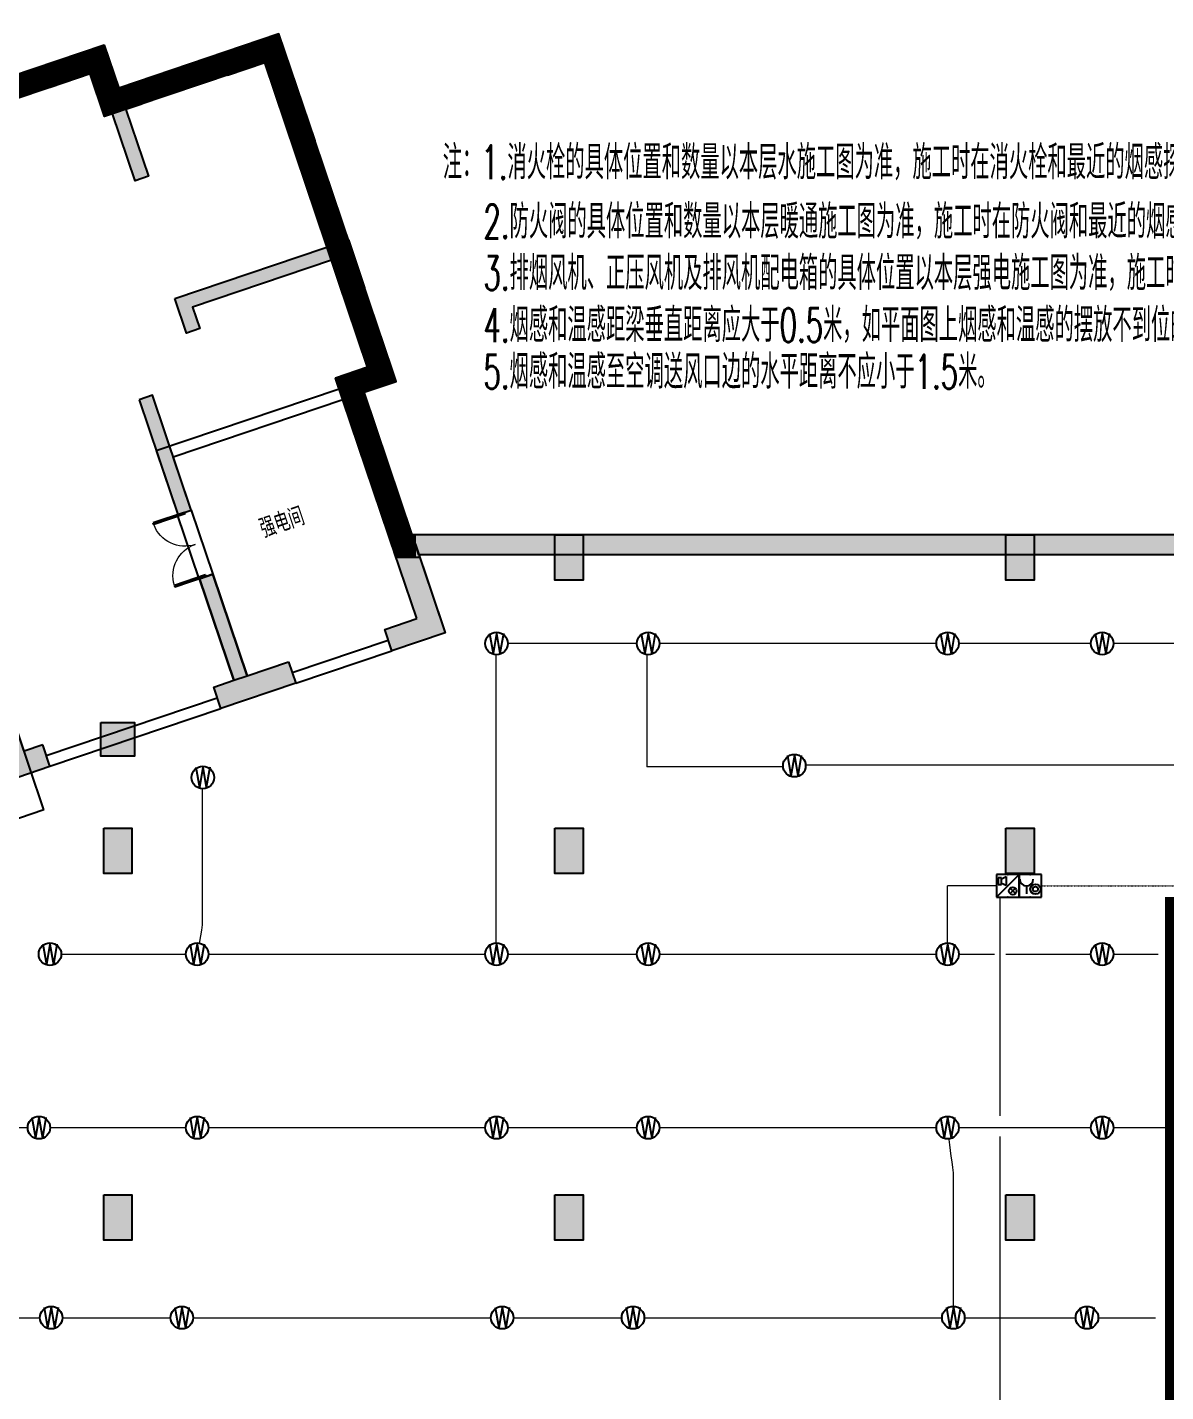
# Model space of a CAD drawing. Extents: x -1348811 to 123514, y -640545 to 749356.
# Drawn here: x -547673 to -527485, y -31247 to -7060 of the extents above; entities that cross this region are included whole.
import ezdxf
from ezdxf.enums import TextEntityAlignment as Align

# ---------------------------------------------------------------- set-up
doc = ezdxf.new("R2010")
doc.units = 0
doc.header["$LTSCALE"] = 10
doc.header["$MEASUREMENT"] = 0
for name, pattern in [('ACAD_ISO11W100', [33.5, 12, -3, 12, -3, 0.5, -3]), ('DASHDOT', [25.399999999999995, 12.7, -6.349999999999999, 0, -6.349999999999999]), ('DASHED', [0.75, 0.5, -0.25]), ('常规', [20, 10, 0, 10])]:
    doc.linetypes.add(name, pattern=pattern)
doc.layers.get('0').update_dxf_attribs({"linetype": 'CONTINUOUS'})
for name, color, linetype in [('COLU', 1, 'CONTINUOUS'), ('COLU_HATCH', 252, 'CONTINUOUS'), ('dxsqt', 1, 'CONTINUOUS'), ('jlq', 1, 'CONTINUOUS'), ('PUB_HATCH', 9, 'CONTINUOUS'), ('Q-200填充', 9, 'CONTINUOUS'), ('RD-equip', 3, 'CONTINUOUS'), ('RD-Text', 4, 'CONTINUOUS'), ('TEXT', 7, 'CONTINUOUS'), ('wall', 8, 'CONTINUOUS'), ('WINDOW', 4, 'CONTINUOUS')]:
    doc.layers.add(name, color=color, linetype=linetype)
doc.layers.add('RD-Line', color=2, linetype='常规', lineweight=0)
doc.styles.add('FS1', font='txt4.shx', dxfattribs={"width": 0.8, "bigfont": 'fstxt.shx'})
doc.styles.get("Standard").update_dxf_attribs({"font": 'GBENOR', "bigfont": 'GBCBIG'})
doc.styles.add('TEXT', font='tjromans.shx', dxfattribs={"width": 0.8, "height": 400, "bigfont": 'tjhztxt.shx'})

# ---------------------------------------------------------------- blocks, each defined once
blk = doc.blocks.new('zw')
at = {"layer": 'COLU_HATCH'}
for points in [[(55949.99999999975, 22500.00000000023), (56449.99999999975, 22500.00000000023), (56449.99999999975, 21700.00000000023), (55949.99999999975, 21700.00000000023)], [(63950.00000000557, 22500.00000000012), (64450.00000000557, 22500.00000000012), (64450.00000000557, 21700.00000000012), (63950.00000000557, 21700.00000000012)], [(47898.68239186116, 19176.11109122087), (48498.68239186116, 19176.11109122087), (48498.68239186116, 18576.11109122087), (47898.68239186116, 18576.11109122087)], [(47949.99999999809, 17299.99999999971), (48449.99999999809, 17299.99999999971), (48449.99999999809, 16499.99999999971), (47949.99999999809, 16499.99999999971)], [(55949.99999999983, 17299.99999999994), (56449.99999999983, 17299.99999999994), (56449.99999999983, 16499.99999999994), (55949.99999999983, 16499.99999999994)], [(63950.00000000565, 17299.99999999983), (64450.00000000565, 17299.99999999983), (64450.00000000565, 16499.99999999983), (63950.00000000565, 16499.99999999983)], [(47949.99999999809, 10799.99985869066), (48449.99999999809, 10799.99985869066), (48449.99999999809, 9999.999858690659), (47949.99999999809, 9999.999858690659)], [(55949.99999999983, 10799.99985869089), (56449.99999999983, 10799.99985869089), (56449.99999999983, 9999.999858690891), (55949.99999999983, 9999.999858690891)], [(63950.00000000577, 10799.99985869077), (64450.00000000577, 10799.99985869077), (64450.00000000577, 9999.999858690775), (63950.00000000577, 9999.999858690775)]]:
    blk.add_hatch(color=256, dxfattribs=at).paths.add_polyline_path(points)
at = {"layer": 'COLU'}
for points in [[(55949.99999999975, 22500.00000000023), (56449.99999999975, 22500.00000000023), (56449.99999999975, 21700.00000000023), (55949.99999999975, 21700.00000000023)], [(63950.00000000557, 22500.00000000012), (64450.00000000557, 22500.00000000012), (64450.00000000557, 21700.00000000012), (63950.00000000557, 21700.00000000012)], [(47898.68239186116, 19176.11109122087), (48498.68239186116, 19176.11109122087), (48498.68239186116, 18576.11109122087), (47898.68239186116, 18576.11109122087)], [(47949.99999999809, 17299.99999999971), (48449.99999999809, 17299.99999999971), (48449.99999999809, 16499.99999999971), (47949.99999999809, 16499.99999999971)], [(55949.99999999983, 17299.99999999994), (56449.99999999983, 17299.99999999994), (56449.99999999983, 16499.99999999994), (55949.99999999983, 16499.99999999994)], [(63950.00000000565, 17299.99999999983), (64450.00000000565, 17299.99999999983), (64450.00000000565, 16499.99999999983), (63950.00000000565, 16499.99999999983)], [(47949.99999999809, 10799.99985869066), (48449.99999999809, 10799.99985869066), (48449.99999999809, 9999.999858690659), (47949.99999999809, 9999.999858690659)], [(55949.99999999983, 10799.99985869089), (56449.99999999983, 10799.99985869089), (56449.99999999983, 9999.999858690891), (55949.99999999983, 9999.999858690891)], [(63950.00000000577, 10799.99985869077), (64450.00000000577, 10799.99985869077), (64450.00000000577, 9999.999858690775), (63950.00000000577, 9999.999858690775)]]:
    blk.add_lwpolyline(points, close=True, dxfattribs=at)
blk = doc.blocks.new('jlqq')
at = {"layer": 'PUB_HATCH'}
blk.add_hatch(color=256, dxfattribs=at).paths.add_polyline_path([(76705.2177190138, 15785.14420907514), (76355.21771901404, 15785.14420907514), (76355.21771901392, 15285.14420907514), (54578.0752256813, 15285.14420907479), (54696.22207738564, 14935.14420907496), (76705.21771901438, 14935.14420907514)])
at = {"layer": 'jlq'}
for p, q in [((76355.21771901404, 15285.14420907514), (54578.07522568107, 15285.14420907479)), ((54696.22207738552, 14935.14420907496), (54578.07522568107, 15285.14420907479)), ((76705.21771901427, 14935.14420907514), (54696.22207738552, 14935.14420907496))]:
    blk.add_line(p, q, dxfattribs=at)
blk = doc.blocks.new('WG')
at = {"layer": 'RD-equip'}
blk.add_circle((0, 0), 200, dxfattribs=at)
at = {"layer": 'RD-equip', "color": 4, "style": 'FS1', "width": 0.8}
blk.add_attdef('消防', text='', height=360, dxfattribs=at).set_placement((0, 3.637978807091713e-12), align=Align.MIDDLE)
blk = doc.blocks.new('WWWW')
at = {"layer": 'RD-equip'}
blk.add_blockref('WG', (0, 0), dxfattribs=at).add_auto_attribs({'消防': 'W'})
blk = doc.blocks.new('$equip$00001636')
for p, q in [((0.5, 0), (-0.5, 0)), ((0.5, 0), (-0.5, -1)), ((-0.5, 0), (-0.5, -1)), ((0.5, -1), (0.5, 0)), ((-0.416658345835458, -0.1346599902135495, -9.999999999999904e-09), (-0.416658345835458, -0.4346599902128219, -9.999999999999904e-09)), ((-0.269072572751611, -0.1346599902135495, -9.999999999999904e-09), (-0.416658345835458, -0.1346599902135495, -9.999999999999904e-09)), ((-0.416658345835458, -0.4346599902128219, -9.999999999999904e-09), (-0.269072572751611, -0.4346599902128219, -9.999999999999904e-09)), ((-0.269072572751611, -0.1846599902128219, -9.999999999999904e-09), (-0.06889570913699572, -0.08465999021427706, -9.999999999999904e-09)), ((-0.269072572751611, -0.4346599902128219, -9.999999999999904e-09), (-0.269072572751611, -0.1346599902135495, -9.999999999999904e-09)), ((-0.06889570913699572, -0.4846599902120943, -9.999999999999904e-09), (-0.269072572751611, -0.3846599902135495, -9.999999999999904e-09)), ((-0.06889570913699572, -0.08465999021427706, -9.999999999999904e-09), (-0.06889570913699572, -0.4846599902120943, -9.999999999999904e-09)), ((0.1051518440654036, -0.6020526115826215), (0.3440752047717979, -0.8409759722890158)), ((0.1051518440654036, -0.8409759722890158), (0.3440752047717979, -0.6020526115826215)), ((-0.5, -1), (0.5, -1))]:
    blk.add_line(p, q)
blk.add_circle((0.2246135244167817, -0.7215142919339996), 0.1689443285384914)
for p in [(0, 0), (-0.5, -0.5), (0.5, -0.5), (0, -1)]:
    blk.add_point(p)
at = {"flags": 9}
blk.add_attdef('A', (0, 0), '', height=2e-05, dxfattribs=at)
blk.add_attdef('B', text='', height=0.4, dxfattribs=at).set_placement((0.8836663385809516, -0.7000000000007276), align=Align.MIDDLE_CENTER)
blk = doc.blocks.new('$equip$00001630')
for p, q in [((-0.5, 0), (-0.5, -1)), ((0.5, 0), (-0.5, 0)), ((0.5, -1), (0.5, 0)), ((-0.1694679645588621, -0.5), (-0.1694679645588621, -0.8499999999985448)), ((-0.5, -1), (0.5, -1))]:
    blk.add_line(p, q)
for radius in [0.2257869255266924, 0.1128934627633425]:
    blk.add_circle((0.2267693821850116, -0.6398457911382138), radius)
blk.add_arc((-0.1694679645588621, -0.2000000000007276), 0.3, 180, 0)
for p in [(0, 0), (-0.5, -0.5), (0.5, -0.5), (0, -1)]:
    blk.add_point(p)
at = {"flags": 9}
blk.add_attdef('A', (0, 0), '', height=2e-05, dxfattribs=at)
blk.add_attdef('B', text='', height=0.4, dxfattribs=at).set_placement((0.8836663385809516, -0.7000000000007276), align=Align.MIDDLE_CENTER)
blk = doc.blocks.new('D-JG--1F')
at = {"layer": 'PUB_HATCH'}
h = blk.add_hatch(color=256, dxfattribs=at)
h.paths.add_polyline_path([(21450.00000009307, -10000.00000909716), (19050.00000574609, -10000.00000891532), (19050.00000820775, -10400.0000081684), (18800.00000358594, -10400.0000083365), (18800.00000359322, -9750.000008749077), (21450.0000001727, -9750.000008762814)])
h.paths.add_polyline_path([(30950.000006599, -399.9990624038037), (30950.00000672456, 299.9998512482271), (28199.99995864177, 299.9998546815477), (28199.99995861674, -2700.000024847686), (27300.00000500801, -2700.000030048657), (27300.00000501238, -3100.000009021722), (28349.99999769183, -3100.000009155599), (28349.99999767961, -4150.000021441607), (30700.00000677025, -4150.000021760585), (30700.00000567822, -4675.000024040462), (30950.00000616111, -4675.000016496517), (30950.00000954827, -3425.000025010202), (30700.00001001463, -3425.000017404789), (30700.00000716664, -3950.007729728939), (28600.00000615686, -3950.007729726378), (28600.00000625546, -1800.094748926815), (30700.00000726059, -1800.09474893962), (30700.00000671641, -2325.000021197135), (30950.00000672339, -2325.000028800219), (30950.00000671379, -1600.094754866324), (28600.00000617525, -1600.094754825346), (28600.00000732025, -99.98272269777954), (30700.00000605761, -100.0000191780273), (30700.00000605616, -400.0007031883579)])
h.paths.add_polyline_path([(35600.00000702427, -7600.000019256957), (35600.00000789302, -7400.00002117129), (34449.99991119938, -7400.000021164073), (34449.99991119769, -7600.000019238098), (32900.00000866456, -7600.000019229949), (32900.00000913587, -7400.000028558541), (34249.99990984803, -7400.000021141721), (34249.99990984896, -7200.000021141954), (35600.00000789232, -7200.000021169195), (35600.00000790128, -5650.000029032119), (35850.00000790291, -5650.000029033283), (35850.0000070266, -7350.000019245315), (37600.00000979169, -7350.000019265804), (37600.00000979123, -7600.000019265804)])
h.paths.add_polyline_path([(24750.00000731763, -3100.000004868489), (25100.00000643893, -3100.000004870119), (25100.00000643433, -2700.000028468901), (23550.00000703434, -2700.0000224635), (23550.0000074394, -3100.00001157634), (24500.00001031812, -3100.000019299099), (24500.00000978686, -5850.000036574667), (24749.99999844324, -5850.000036574434)])
h.paths.add_polyline_path([(39100.00010325556, -2700.000028668204), (39100.00010324968, -3100.000016918406), (39450.00000606838, -3100.000016896054), (39450.0000061703, -5850.000036609359), (39700.00000787264, -5850.000036627753), (39700.00000821683, -3100.000014374731), (40650.00000805221, -3100.000006808434), (40650.0000076092, -2700.000022700289)])
h.paths.add_polyline_path([(37650.0000064309, -8850.00002117292), (37650.00000642525, -10000.00002117339), (37399.9033234134, -10000.00002117245), (37400.00032204285, -9100.000021172455), (34750.00000518386, -9100.000021158252), (34750.00000518194, -9499.998101894278), (34500.00000518194, -9499.998101893114), (34500.00000518386, -9100.000021157088), (32900.00000769028, -9100.000021148706), (32900.00000769168, -8850.000021148939)])
h.paths.add_polyline_path([(42750.00000461761, -7350.000028302893), (46000.0000061451, -7350.000028429553), (46000.00000644143, -8250.000030298717), (45600.00000602257, -8250.000030277064), (45600.00000586663, -7600.000030763447), (43000.00000557862, -7600.000037707388), (43000.00000543118, -8000.000037365127), (42750.00000543095, -8000.000037047081)])
h.paths.add_polyline_path([(19800.00000100496, -14100.00000910717), (19050.00000028947, -14100.00000922428), (19050.00000018522, -12850.00003002281), (18800.00000069255, -12850.00003004726), (18800.00000078609, -14500.00003021723), (19800.00000099774, -14500.00003022212)])
h.paths.add_polyline_path([(22625.00000100356, -14100.00000907108), (22999.99999692367, -14100.00000907667), (22999.99999692157, -14500.00003024517), (21600.00000099262, -14500.00003023283), (21600.00000099983, -14100.0000090648), (22375.0000010003, -14100.00000906852), (22375.00000101043, -12200.00003006565), (22625.00000079972, -12200.00003003795)])
h.paths.add_polyline_path([(26800.00000479288, -14500.00003025937), (26200.00000479288, -14500.00003025681), (26200.00000479497, -14100.00000908924), (26550.00000440102, -14100.00000914861), (26550.00000708556, -11900.0000322347), (26800.00000747951, -11900.00002760603)])
h.paths.add_polyline_path([(22625.00000109232, -11000.00001993775), (22375.00000133261, -11000.00001993659), (22375.00000024855, -8850.000021094223), (22625.00000024214, -8850.00002109562)])
h.paths.add_polyline_path([(29100.00000477576, -17100.00000014529), (29100.00000477373, -17500.00002119597), (28100.00000477745, -17500.00002119062), (28100.00000478741, -15749.99810181977), (28500.00000408356, -15749.99810182163), (28500.00000407564, -17100.00000014156)])
h.paths.add_polyline_path([(32300.00000135711, -17099.99999257829), (31900.00000407588, -17100.00000017788), (31900.00000408589, -15749.99810191942), (31650.00000408146, -15749.99810186005), (31650.00000407518, -17100.00000015763), (30900.00000477926, -17100.00000015483), (30900.00000477745, -17500.00002120598), (32300.00000135391, -17500.00001360895)])
h.paths.add_polyline_path([(35800.00000477838, -17500.00002123229), (35100.00000430667, -17500.00002123578), (35100.00000430964, -17100.00000020466), (35400.00000408309, -17100.00000019884), (35400.00000410306, -13350.00001930888), (34500.00000496639, -13350.00001930376), (34500.00000496779, -13100.0000269257), (35800.00000559993, -13100.00001931097)])
h.paths.add_polyline_path([(28099.99956657883, -14500.0113974954), (28499.99956586148, -14500.01139749819), (28500.00000340282, -13350.00001925044), (30750.00000427628, -13350.00001926976), (30750.00000427838, -13100.00001926976), (28100.00000431354, -13100.00002883235)])
h.paths.add_polyline_path([(26800.00000481663, -10000.0004025877), (26800.00000482134, -9100.000021022046), (30800.00000559434, -9100.000021240441), (30800.00000560551, -8850.000021141954), (26550.00000482227, -8850.00002111611), (26550.00000481616, -10000.00040258537)])
h.paths.add_polyline_path([(28350.00000619976, -5650.000028935028), (28350.00000756723, -7350.000021129847), (26600.00000798062, -7350.000021121698), (26600.00000798004, -7600.000021129614), (28600.00000756793, -7600.000021140091), (28599.99999842187, -6500.00002119178), (30950.00000833487, -6500.00002874108), (30950.00000833499, -6500.00002874108), (30950.00000634172, -5775.000021212269), (30700.00000633101, -5775.000021182699), (30700.00000811147, -6300.00002113753), (28600.00000757456, -6300.000021135435), (28600.00000620232, -5650.000028936658)])
h.paths.add_polyline_path([(33100.00000862248, -1500.047390644206), (32850.00000862085, -1500.047390643042), (32850.00000770681, -6400.000021154992), (33100.00000817631, -6400.000021155924)])
h.paths.add_polyline_path([(35600.0000072585, -400.0000211796723), (35600.00000772008, -4300.007729900535), (35850.00000771845, -4300.007729902398), (35850.00000772194, -3100.000014069024), (36900.00000773673, -3100.000014075311), (36900.00000773842, -2700.000030239811), (36000.0000072525, -2700.000030230032), (36000.00000661792, -9.499490261077881e-08), (35000.00000773807, -9.103678166866302e-08), (35000.00000719633, -400.0000233394094)])
h.paths.add_polyline_path([(38000.00000536809, -14100.0000093244), (37650.00000640325, -14100.00000932231), (37650.00000641326, -12200.00003012852), (37400.00000641326, -12200.00003012759), (37400.00000536611, -14500.00003030361), (38000.00000536611, -14500.0000303071)])
h.paths.add_polyline_path([(41575.00000586081, -8850.000028675422), (41575.00000671099, -11000.00002001692), (41825.00000648352, -11000.00002010562), (41825.00000563054, -8850.00002876413)])
h.paths.add_polyline_path([(42600.00000571826, -14100.0000093712), (42600.00000571675, -14500.00003034226), (41200.00000233023, -14500.00003033853), (41200.00000232825, -14100.00000934792), (41575.00000504026, -14100.00000926713), (41575.0000055001, -12200.00003001932), (41825.00000527239, -12200.00003010849), (41825.00000505213, -14100.00000937539)])
h.paths.add_polyline_path([(45000.00000504957, -14100.00000939076), (45000.00000526861, -12850.00003017858), (45400.00000569539, -12850.00003017322), (45400.00000592862, -14500.00003035762), (44400.00000571675, -14500.00003035227), (44400.00000571896, -14100.00000938005)])
h.paths.add_polyline_path([(45600.00000589387, -9150.00002270285), (45600.00000643003, -9600.000006679213), (45000.00000873947, -9600.000014249235), (45000.00000810652, -10000.00003021676), (45000.00000810652, -10000.00003021653), (45000.00000649493, -11450.00002913573), (45400.00000716362, -11450.00002913014), (45400.0000063717, -10000.00003022002), (46000.0000064178, -10000.0000302305), (46000.00000653882, -9150.00002272427)])
h.paths.add_polyline_path([(45600.00000698376, -3900.000009412179), (45600.00000724458, -5500.00002124859), (46000.00000712654, -5500.000021210406), (46000.00000739546, -3500.00003037625), (44900.00000698335, -3500.000030346913), (44900.00000697677, -3900.000009310199)])
h.paths.add_polyline_path([(34249.99990949768, -1700.000021671643), (34249.9999110499, -5860.000021126121), (34449.9999110499, -5860.00002112682), (34449.99990949768, -1700.000021672575)])
h.paths.add_polyline_path([(34249.99990901875, -1700.000021728687), (34249.99991057097, -5860.000021183398), (34449.99991057097, -5860.000021184096), (34449.99990901875, -1700.000021729851)])
h.paths.add_polyline_path([(14550.0000071461, -7350.000012112316), (21450.00000108377, -7349.999996726634), (21450.0000017854, -7999.999989839038), (21199.99999927141, -7999.999990077224), (21199.99999887694, -7599.999990023207), (18124.99999214034, -7599.999983102549), (18124.9999991199, -9999.999987382442), (17875.00000703486, -9999.999988234369), (17875.00000023365, -7599.999983927002), (14800.00000710331, -7599.999990022508), (14800.00000670942, -7999.999990076991), (14550.00000666472, -7999.999989714241)])
h.paths.add_polyline_path([(14550.00000647211, -10000.00000907923), (16950.0000008191, -10000.00000890973), (16949.99999835534, -10400.00000816281), (17200.00000297715, -10400.00000833231), (17200.00000297331, -9750.000008744886), (14550.00000639382, -9750.000008744886)])
h.paths.add_polyline_path([(5050.000000016822, -399.9990623355843), (5049.999999895052, 299.9998513164464), (7800.000047977839, 299.9998547353316), (7800.000047986978, -2700.000024793902), (8700.000001595705, -2700.00002999953), (8700.000001589244, -3100.000008972595), (7650.000008909788, -3100.000009101117), (7650.000008916482, -4150.000021387124), (5299.999999825843, -4150.000021693762), (5300.000000915083, -4675.00002397364), (5050.000000432192, -4675.000016428297), (5049.999997051666, -3425.000024941983), (5299.999996585306, -3425.000017337967), (5299.999999430438, -3950.007729662117), (7400.000000440225, -3950.007729670499), (7400.000000353029, -1800.094748870935), (5299.9999993479, -1800.094748872798), (5299.999999889289, -2325.000021130312), (5049.999999882304, -2325.000028732), (5049.999999895692, -1600.094754798105), (7400.000000434229, -1600.094754769467), (7399.999999297201, -99.98272264190018), (5300.000000559841, -100.0000191112049), (5300.000000559667, -400.0007031215355)])
h.paths.add_polyline_path([(399.9999995535472, -7600.00001916429), (399.9999986859038, -7400.000021078624), (1550.000095379539, -7400.00002107746), (1550.000095380121, -7600.000019151485), (3099.999997913255, -7600.000019151252), (3099.999997443054, -7400.000028479844), (1750.000096730888, -7400.000021056039), (1750.000096730946, -7200.000021056272), (399.9999986875919, -7200.000021076528), (399.9999986868352, -5650.000028939452), (149.9999986852054, -5650.000028939219), (149.9999995525577, -7350.000019151252), (-1600.000003212539, -7350.000019162428), (-1600.000003213412, -7600.000019162428)])
h.paths.add_polyline_path([(11249.99999928399, -3100.000004833099), (10900.00000016269, -3100.000004832633), (10900.00000016938, -2700.000028431416), (12449.99999956938, -2700.000022434164), (12449.99999916222, -3100.000011547003), (11499.9999962835, -3100.000019265106), (11499.99999680027, -5850.000036540674), (11250.00000814389, -5850.000036539044)])
h.paths.add_polyline_path([(-3100.000096651842, -2700.000028557144), (-3100.000096648058, -3100.000016807346), (-3449.99999946676, -3100.000016782898), (-3449.999999583175, -5850.000036496203), (-3700.000001285516, -5850.0000365132), (-3700.000001615204, -3100.000014260178), (-4650.000001450593, -3100.000006688992), (-4650.000001005479, -2700.000022580847)])
h.paths.add_polyline_path([(-1649.999999859603, -8850.000021069543), (-1649.999999860069, -10000.00002107001), (-1399.903316848213, -10000.00002107001), (-1400.000315472891, -9100.00002107001), (1250.000001386099, -9100.00002107001), (1250.000001385924, -9499.998101806035), (1500.000001385924, -9499.998101806035), (1500.000001386099, -9100.00002107001), (3099.999998879677, -9100.00002107001), (3099.999998879619, -8850.000021070242)])
h.paths.add_polyline_path([(-6749.99999803846, -7350.000028172275), (-9999.999999565945, -7350.000028281938), (-9999.999999867054, -8250.000030151103), (-9599.999999448191, -8250.000030131778), (-9599.999999288819, -7600.000030618161), (-6999.999999000807, -7600.000037575839), (-6999.999998855463, -8000.000037233578), (-6749.99999885523, -8000.000036916463)])
h.paths.add_polyline_path([(16200.00000553858, -14100.00000909786), (16950.00000625406, -14100.0000092187), (16950.00000636495, -12850.00003001723), (17200.00000585761, -12850.00003004307), (17200.00000575528, -14500.00003021304), (16200.00000554364, -14500.0000302128)])
h.paths.add_polyline_path([(13375.00000553997, -14100.00000904687), (13000.00000961986, -14100.00000905036), (13000.00000961981, -14500.00003021886), (14400.00000554876, -14500.0000302142), (14400.0000055437, -14100.00000904617), (13625.00000554323, -14100.0000090457), (13625.00000554317, -12200.00003004284), (13375.00000575389, -12200.00003001373)])
h.paths.add_polyline_path([(9200.0000017485, -14500.00003021327), (9800.0000017485, -14500.00003021373), (9800.000001748558, -14100.00000904617), (9450.000002142508, -14100.00000910345), (9449.999999469554, -11900.00003218953), (9199.999999075604, -11900.00002755993)])
h.paths.add_polyline_path([(13375.00000546756, -11000.00001991354), (13625.00000522728, -11000.00001991377), (13625.00000632275, -8850.000021071406), (13375.00000632915, -8850.000021071406)])
h.paths.add_polyline_path([(6900.000001751876, -17100.00000008685), (6900.000001751818, -17500.00002113753), (7900.000001748092, -17500.00002113753), (7900.000001747452, -15749.99810176669), (7500.000002451299, -15749.99810176645), (7500.000002451998, -17100.00000008638)])
h.paths.add_polyline_path([(3700.000005170528, -17099.99999250309), (4100.000002451765, -17100.00000010454), (4100.000002448971, -15749.99810184608), (4350.000002453395, -15749.99810178811), (4350.000002452463, -17100.00000008568), (5100.000001748384, -17100.00000008661), (5100.000001748092, -17500.00002113776), (3700.000005171634, -17500.00001353375)])
h.paths.add_polyline_path([(200.0000017471611, -17500.00002113823), (900.000002218876, -17500.00002114545), (900.0000022180029, -17100.00000011432), (600.0000024445471, -17100.0000001071), (600.0000024444307, -13350.00001921714), (1500.000001581095, -13350.00001921668), (1500.000001581036, -13100.00002683862), (200.0000009489013, -13100.00001921691)])
h.paths.add_polyline_path([(7900.000439962547, -14500.01139744231), (7500.000440679898, -14500.01139744301), (7500.000003144669, -13350.00001919526), (5250.000002271205, -13350.00001920247), (5250.000002270448, -13100.00001920247), (7900.000002235291, -13100.00002877926)])
h.paths.add_polyline_path([(9200.000001748558, -10000.0004025416), (9200.000001748616, -9100.000020975946), (5200.000000975619, -9100.00002117292), (5200.000000965782, -8850.000021074433), (9450.000001749024, -8850.00002107094), (9450.000001749024, -10000.0004025402)])
h.paths.add_polyline_path([(7650.000000388362, -5650.000028880546), (7649.999999011925, -7350.000021075364), (9399.999998598534, -7350.000021076296), (9399.999998597777, -7600.000021084212), (7399.999999009888, -7600.000021084212), (7400.00000816182, -6500.0000211359), (5049.999998248823, -6500.000028672861), (5049.999998248706, -6500.000028672861), (5050.000000245811, -5775.000021144049), (5300.000000256521, -5775.000021115877), (5299.999998473213, -6300.000021070708), (7399.999999010121, -6300.000021079555), (7400.0000003858, -5650.000028880779)])
h.paths.add_polyline_path([(2899.999997987587, -1500.047390564578), (3149.999997989216, -1500.04739056481), (3149.999998877349, -6400.000021076761), (2899.999998407846, -6400.000021076296)])
h.paths.add_polyline_path([(399.9999993573292, -400.0000210870057), (399.999998875137, -4300.007729807869), (149.9999988767668, -4300.007729808334), (149.9999988796772, -3100.000013974961), (-900.0000011351076, -3100.000013975659), (-900.0000011347001, -2700.00003014016), (-6.487825885415077e-07, -2700.000030135037), (0, 0), (999.9999988798518, -1.396983861923218e-09), (999.999999419495, -400.0000232497696)])
h.paths.add_polyline_path([(-1999.999998824554, -14100.00000921893), (-1649.99999985972, -14100.00000921893), (-1649.999999859661, -12200.00003002514), (-1399.999999859661, -12200.00003002514), (-1399.999998824729, -14500.00003020116), (-1999.999998824729, -14500.00003020163)])
h.paths.add_polyline_path([(-5574.999999289517, -8850.00002855109), (-5575.000000151107, -11000.00001989258), (-5824.999999923632, -11000.0000199799), (-5824.999999059248, -8850.000028638402)])
h.paths.add_polyline_path([(-6599.999999174732, -14100.00000924128), (-6599.999999175372, -14500.00003021234), (-5199.99999578885, -14500.00003021606), (-5199.999995784718, -14100.00000922545), (-5574.999998496729, -14100.00000914279), (-5574.9999989465, -12200.00002989499), (-5824.999998718791, -12200.00002998277), (-5824.999998508603, -14100.00000924966)])
h.paths.add_polyline_path([(-8999.999998506042, -14100.0000092485), (-8999.999998718442, -12850.00003003632), (-9399.99999914522, -12850.00003002863), (-9399.999999387248, -14500.00003021304), (-8399.999999175372, -14500.00003021304), (-8399.99999917543, -14100.00000924082)])
h.paths.add_polyline_path([(-9599.999999324267, -9150.000022557564), (-9599.999999862688, -9600.000006533926), (-9000.000002172135, -9600.000014106976), (-9000.000001541339, -10000.0000300745), (-9000.000001541339, -10000.00003007427), (-8999.999999937369, -11450.00002899347), (-9400.000000606058, -11450.00002898555), (-9399.999999806518, -10000.00003007543), (-9999.999999852618, -10000.00003008288), (-9999.999999969208, -9150.000022576656)])
h.paths.add_polyline_path([(-9600.000000386324, -3900.000009266892), (-9600.000000655651, -5500.000021103304), (-10000.00000053761, -5500.000021062791), (-10000.00000079593, -3500.000030228635), (-8900.000000383821, -3500.000030204887), (-8900.00000037934, -3900.000009168172)])
h.paths.add_polyline_path([(1750.000097111275, -1700.000021585962), (1750.000095537107, -5860.00002104044), (1550.000095537107, -5860.000021040207), (1550.000097111275, -1700.000021585962)])
h.paths.add_polyline_path([(1750.000097590208, -1700.000021643005), (1750.00009601604, -5860.000021097716), (1550.00009601604, -5860.000021097483), (1550.000097590208, -1700.000021643238)])
edge = h.paths.add_edge_path(flags=17)
edge.add_line((17874.99999412405, -5499.999999814434), (18124.99999362545, -5499.999998901971))
edge.add_line((18124.99999362545, -5499.999998901971), (18124.99998568202, -3899.999986891635))
edge.add_line((18124.99998568202, -3899.999986891635), (19299.99997319834, -3899.999981321162))
edge.add_line((19299.99997319834, -3899.999981321162), (19299.99997228605, -3500.000008577714))
edge.add_line((19299.99997228605, -3500.000008577714), (16700.0000063394, -3500.000008461764))
edge.add_line((16700.0000063394, -3500.000008461764), (16700.00000632991, -3899.999987251824))
edge.add_line((16700.00000632991, -3899.999987251824), (17874.99999384634, -3899.99998734775))
edge.add_line((17874.99999384634, -3899.99998734775), (17874.99999412405, -5499.999999358086))
edge.add_line((17874.99999412405, -5499.999999358086), (18124.99999362545, -5499.999999358319))
h.paths.add_polyline_path([(17874.99999412405, -5499.999999814434), (18124.99999362545, -5499.999998901971), (18124.99998568202, -3899.999986891635), (19299.99997319834, -3899.999981321162), (19299.99997228605, -3500.000008577714), (16700.0000063394, -3500.000008461764), (16700.00000632991, -3899.999987251824), (17874.99999384634, -3899.99998734775)], flags=17)
edge = h.paths.add_edge_path()
edge.add_line((21600.00007029192, -3100.000018303515), (22350.00000493706, -3100.000006714603))
edge.add_line((22350.00000493706, -3100.000006714603), (22350.0000053852, -2700.000022606924))
edge.add_line((22350.0000053852, -2700.000022606924), (21200.00000599638, -2700.000030178111))
edge.add_line((21200.00000599638, -2700.000030178111), (21200.00000599347, -3500.000030178111))
edge.add_line((21200.00000599347, -3500.000030178111), (20900.00000557181, -3500.000030181371))
edge.add_line((20900.00000557181, -3500.000030181371), (20900.0000055742, -3900.000009179814))
edge.add_line((20900.0000055742, -3900.000009179814), (21200.00000599329, -3900.000009176787))
edge.add_line((21200.00000599329, -3900.000009176787), (21200.0000064582, -5150.000030069146))
edge.add_line((21200.0000064582, -5150.000030069146), (21450.0000064582, -5150.000030069146))
edge.add_line((21450.0000064582, -5150.000030069146), (21450.00000555022, -3900.000009178184))
edge.add_line((21450.00000555022, -3900.000009178184), (21600.00000599329, -3900.000009178417))
edge.add_line((21600.00000599329, -3900.000009178417), (21600.00007029192, -3099.999996429076))
edge.add_line((42599.99994222715, -3100.000018415274), (41850.00000758213, -3100.000006817514))
edge.add_line((41850.00000758213, -3100.000006817514), (41850.00000713818, -2700.000022709835))
edge.add_line((41850.00000713818, -2700.000022709835), (43000.000006527, -2700.000030293129))
edge.add_line((43000.000006527, -2700.000030293129), (43000.00000652141, -3500.000030293129))
edge.add_line((43000.00000652141, -3500.000030293129), (43300.00000694295, -3500.000030299881))
edge.add_line((43300.00000694295, -3500.000030299881), (43300.00000693661, -3900.000009298325))
edge.add_line((43300.00000693661, -3900.000009298325), (43000.00000651751, -3900.000009291572))
edge.add_line((43000.00000651751, -3900.000009291572), (43000.00000603934, -5150.000030184165))
edge.add_line((43000.00000603934, -5150.000030184165), (42750.00000603934, -5150.000030181836))
edge.add_line((42750.00000603934, -5150.000030181836), (42750.00000696059, -3900.000009290874))
edge.add_line((42750.00000696059, -3900.000009290874), (42600.00000651751, -3900.000009290176))
edge.add_line((42600.00000651751, -3900.000009290176), (42599.99994222715, -3099.999996540835))
edge.add_line((14399.9999363097, -3100.000018284889), (13650.00000166456, -3100.000006691553))
edge.add_line((13650.00000166456, -3100.000006691553), (13650.00000121852, -2700.000022583874))
edge.add_line((13650.00000121852, -2700.000022583874), (14800.00000060734, -2700.000030161114))
edge.add_line((14800.00000060734, -2700.000030161114), (14800.00000060606, -3500.000030161114))
edge.add_line((14800.00000060606, -3500.000030161114), (15100.00000102771, -3500.000030166004))
edge.add_line((15100.00000102771, -3500.000030166004), (15100.00000102323, -3900.000009164447))
edge.add_line((15100.00000102323, -3900.000009164447), (14800.00000060414, -3900.00000915979))
edge.add_line((14800.00000060414, -3900.00000915979), (14800.0000001326, -5150.00003005215))
edge.add_line((14800.0000001326, -5150.00003005215), (14550.0000001326, -5150.000030051218))
edge.add_line((14550.0000001326, -5150.000030051218), (14550.00000104721, -3900.000009160256))
edge.add_line((14550.00000104721, -3900.000009160256), (14400.00000060414, -3900.00000915979))
edge.add_line((14400.00000060414, -3900.00000915979), (14399.9999363097, -3099.99999641045))
edge.add_line((-6599.999935625528, -3100.000018285355), (-5850.000000980508, -3100.000006692018))
edge.add_line((-5850.000000980508, -3100.000006692018), (-5850.000000534463, -2700.00002258434))
edge.add_line((-5850.000000534463, -2700.00002258434), (-6999.999999923282, -2700.00003016158))
edge.add_line((-6999.999999923282, -2700.00003016158), (-6999.999999921885, -3500.00003016158))
edge.add_line((-6999.999999921885, -3500.00003016158), (-7300.000000343425, -3500.00003016647))
edge.add_line((-7300.000000343425, -3500.00003016647), (-7300.000000339176, -3900.000009164913))
edge.add_line((-7300.000000339176, -3900.000009164913), (-6999.999999920081, -3900.000009160023))
edge.add_line((-6999.999999920081, -3900.000009160023), (-6999.999999448541, -5150.000030052615))
edge.add_line((-6999.999999448541, -5150.000030052615), (-6749.999999448541, -5150.000030051218))
edge.add_line((-6749.999999448541, -5150.000030051218), (-6750.000000363158, -3900.000009160256))
edge.add_line((-6750.000000363158, -3900.000009160256), (-6599.999999920081, -3900.000009160256))
edge.add_line((-6599.999999920081, -3900.000009160256), (-6599.999935625528, -3099.999996410916))
blk.add_hatch(color=256, dxfattribs=at).paths.add_polyline_path([(42600.00000651751, -3900.000009290176), (42750.00000696059, -3900.000009290874), (42750.00000603934, -5150.000030181836), (43000.00000603934, -5150.000030184165), (43000.0000065175, -3900.000009291572), (43300.00000693661, -3900.000009298325), (43300.00000694295, -3500.000030299882), (43000.00000652141, -3500.000030293129), (43000.000006527, -2700.00003029313), (41850.00000713817, -2700.000022709835), (41850.00000758213, -3100.000006817514), (42599.99994222716, -3100.000018415274)])
at = {"layer": 'dxsqt'}
for points in [[(42599.99994222715, -3100.000018415274), (41850.00000758213, -3100.000006817514), (41850.00000713818, -2700.000022709835), (43000.000006527, -2700.000030293129), (43000.00000652141, -3500.000030293129), (43300.00000694295, -3500.000030299881), (43300.00000693661, -3900.000009298325), (43000.00000651751, -3900.000009291572), (43000.00000603934, -5150.000030184165), (42750.00000603934, -5150.000030181836), (42750.00000696059, -3900.000009290874), (42600.00000651751, -3900.000009290176), (42599.99994222715, -3099.999996540835)], [(45600.00000698376, -3900.000009412179), (45600.00000724458, -5500.00002124859), (46000.00000712654, -5500.000021210406), (46000.00000739546, -3500.00003037625), (44900.00000698335, -3500.000030346913), (44900.00000697677, -3900.000009310199), (45600.00000698376, -3900.000009345589)], [(42750.00000461761, -7350.000028302893), (46000.0000061451, -7350.000028429553), (46000.00000644143, -8250.000030298717), (45600.00000602257, -8250.000030277064), (45600.00000586663, -7600.000030763447), (43000.00000557862, -7600.000037707388), (43000.00000543118, -8000.000037365127), (42750.00000543095, -8000.000037047081), (42750.00000461761, -7350.000028340146)], [(45600.00000589387, -9150.00002270285), (45600.00000643003, -9600.000006679213), (45000.00000873947, -9600.000014249235), (45000.00000810652, -10000.00003021676), (45000.00000810652, -10000.00003021653), (45000.00000649493, -11450.00002913573), (45400.00000716362, -11450.00002913014), (45400.0000063717, -10000.00003022002), (46000.0000064178, -10000.0000302305), (46000.00000653882, -9150.00002272427), (45600.00000589387, -9150.00002270285)], [(42600.00000571826, -14100.0000093712), (42600.00000571675, -14500.00003034226), (41200.00000233023, -14500.00003033853), (41200.00000232825, -14100.00000934792), (41575.00000504026, -14100.00000926713), (41575.0000055001, -12200.00003001932), (41825.00000527239, -12200.00003010849), (41825.00000505213, -14100.00000937539), (42600.00000571896, -14100.0000093712)], [(45000.00000504957, -14100.00000939076), (45000.00000526861, -12850.00003017858), (45400.00000569539, -12850.00003017322), (45400.00000592862, -14500.00003035762), (44400.00000571675, -14500.00003035227), (44400.00000571896, -14100.00000938005), (45000.0000050505, -14100.00000939076)]]:
    blk.add_lwpolyline(points, dxfattribs=at)
for points in [[(41575.00000586081, -8850.000028675422), (41575.00000671099, -11000.00002001692), (41825.00000648352, -11000.00002010562), (41825.00000563054, -8850.00002876413)], [(38000.00000536809, -14100.0000093244), (37650.00000640325, -14100.00000932231), (37650.00000641326, -12200.00003012852), (37400.00000641326, -12200.00003012759), (37400.00000536611, -14500.00003030361), (38000.00000536611, -14500.0000303071)]]:
    blk.add_lwpolyline(points, close=True, dxfattribs=at)
blk = doc.blocks.new('$DorLib2D$00000002')
for p, q in [((-0.5, -5.684341886080802e-17), (-0.5000000000000007, 0.4875)), ((-0.4750000000000007, 0.4875), (-0.5000000000000007, 0.4875)), ((-0.475, -2.842170943040401e-17), (-0.4750000000000007, 0.4875)), ((0.475, -2.842170943040401e-17), (0.4750000000000007, 0.4875)), ((0.4750000000000007, 0.4875), (0.5000000000000007, 0.4875)), ((0.5, -5.684341886080802e-17), (0.5000000000000007, 0.4875)), ((-0.5, -5.684341886080802e-17), (-0.475, -2.842170943040401e-17)), ((0.5, -5.684341886080802e-17), (0.475, -2.842170943040401e-17))]:
    blk.add_line(p, q)
at = {"lineweight": 13}
for centre, start, end in [((-0.4875, -4.263256414560601e-17), 0, 88.53071641864632), ((0.4875, -4.263256414560601e-17), 91.4692835813537, 180)]:
    blk.add_arc(centre, 0.4875, start, end, dxfattribs=at)

msp = doc.modelspace()

# ---------------------------------------------------------------- linework, layer by layer
at = {"layer": 'Q-200填充', "const_width": 400}
msp.add_lwpolyline([(-540777.4099341412, -16259.05821780988), (-540988.4969491533, -16259.05821781134), (-541952.5708611911, -13403.07123191288), (-541384.0862487068, -13211.17218275717), (-543335.0599158639, -7431.578620151267), (-546177.4829814157, -8391.073867349362), (-546433.3483754902, -7633.094382118376), (-553065.6688594194, -9871.916626725666), (-553929.2145911497, -7313.735842538503), (-556487.3958105771, -8177.281764937099), (-556583.3453413462, -7893.039440323948), (-561036.4743406586, -9396.248623156425), (-560076.9791310702, -12238.67157711115), (-566709.2995676306, -14477.49380396519), (-566453.434166831, -15235.47329263407), (-572896.2597837349, -17410.32918702098), (-573152.1251778788, -16652.34970159666), (-579784.4456198924, -18891.17192465367)], dxfattribs=at)
at = {"layer": 'RD-Line'}
for p, q in [((-536861.5114127623, -17983.96269964927), (-539151.9722888048, -17983.96269964927)), ((-531552.5979021087, -17983.96269964933), (-536461.5114127623, -17983.96269964927)), ((-528811.5114127574, -17983.96269964933), (-531152.5979021087, -17983.96269964933)), ((-523502.5979021037, -17983.96269964933), (-528411.5114127574, -17983.96269964933)), ((-539360.9699424037, -23291.77215921314), (-539360.9699424037, -18183.7602027111)), ((-536686.1325772626, -18182.44140948652), (-536686.1325772624, -20167.59131912567)), ((-534269.5272566234, -20167.59131912579), (-536686.1325772624, -20167.59131912567)), ((-526220.1270868373, -20142.40205149213), (-533870.4347569093, -20142.40205149219)), ((-544568.7136579638, -20558.29133949778), (-544568.7136579638, -22969.33870953921)), ((-530486.7123155487, -22281.57162138104), (-531353.8097682332, -22281.57162138098)), ((-531353.8097682332, -23291.60052631941), (-531353.8097682332, -22281.57162138098)), ((-544568.7136579638, -22969.33870953921), (-544626.5223400462, -23294.68122612871)), ((-547070.7549518768, -23491.59685473732), (-544861.5114127647, -23491.59685473732)), ((-544461.5114127647, -23491.59685473732), (-539552.597902111, -23491.59685473732)), ((-539152.597902111, -23491.59685473732), (-536861.5114127623, -23491.59685473732)), ((-536461.5114127623, -23491.59685473732), (-531552.5979021087, -23491.59685473732)), ((-531152.5979021087, -23491.59685473732), (-530518.9323126648, -23491.59685473732)), ((-530318.9323126648, -23491.59685473732), (-528811.5114127574, -23491.59685473732)), ((-528411.5114127574, -23491.59685473732), (-527621.6019813134, -23491.59685473732)), ((-547665.865768254, -26566.5968547372), (-552416.7671402746, -26566.5968547372)), ((-544861.5114127647, -26566.5968547372), (-547265.865768254, -26566.5968547372)), ((-539552.597902111, -26566.5968547372), (-544461.5114127647, -26566.5968547372)), ((-536861.5114127623, -26566.5968547372), (-539152.597902111, -26566.5968547372)), ((-531552.5979021087, -26566.5968547372), (-536461.5114127623, -26566.5968547372)), ((-528811.5114127574, -26566.5968547372), (-531152.5979021087, -26566.5968547372)), ((-523502.5979021037, -26566.5968547372), (-528411.5114127574, -26566.5968547372)), ((-531249.1064469025, -27369.25965696498), (-531327.0225798564, -26764.95487169566)), ((-531249.1064469025, -29734.77769245656), (-531249.1064469025, -27369.25965696498)), ((-552731.6745248763, -29934.7734423214), (-547450.4102939521, -29934.77344232134)), ((-547050.4102939521, -29934.77344232134), (-545131.6745321557, -29934.77344232134)), ((-544731.6745321557, -29934.77344232134), (-539450.4103012315, -29934.7734423214)), ((-539050.4103012315, -29934.7734423214), (-537131.6745321536, -29934.77344232134)), ((-536731.6745321536, -29934.77344232134), (-533118.0171026504, -29934.77344232134)), ((-533118.0171026504, -29934.77344232134), (-531450.4103012295, -29934.7734423214)), ((-531050.4103012295, -29934.7734423214), (-529081.6745321488, -29934.7734423214)), ((-528681.6745321488, -29934.7734423214), (-527668.6017727843, -29934.7734423214))]:
    msp.add_line(p, q, dxfattribs=at)
at = {"layer": 'RD-Line', "color": 1, "linetype": 'ACAD_ISO11W100', "ltscale": 0.05}
for p, q in [((-530418.9323126648, -26356.57730567723), (-530418.9323126648, -22481.55882138101)), ((-530418.932312665, -32154.60485556384), (-530418.9323126648, -26723.8391491106))]:
    msp.add_line(p, q, dxfattribs=at)
at = {"layer": 'RD-Line', "color": 1, "linetype": 'DASHDOT', "ltscale": 0.03}
msp.add_line((-529686.7635155488, -22281.57096511393), (-516367.6519953462, -22281.57096511393), dxfattribs=at)
at = {"layer": 'RD-Line', "linetype": 'DASHED', "ltscale": 0.8, "const_width": 200}
msp.add_lwpolyline([(-593371.4989022322, -237095.7824577374), (-593371.4989022322, -219010.5448651266), (-532855.9839189786, -219010.5448651266), (-532855.9839189786, -132177.3592164264), (-527399.033744798, -132177.3592164264), (-527399.033744798, -22477.70490489213)], dxfattribs=at)
at = {"layer": 'wall'}
for p, q in [((-545387.1653968553, -14562.46131211767), (-542142.0657335251, -13467.03757253794)), ((-542142.0657335251, -13467.03757253794), (-542078.0993837527, -13656.53244343634)), ((-545086.3304584885, -14671.9982458103), (-542078.0993837527, -13656.53244343634)), ((-545387.1653968551, -14562.46131211773), (-545003.3672964352, -15699.43054336531)), ((-544766.4987078, -15619.47260618566), (-545086.3304584884, -14671.99824581027)), ((-545003.3672964352, -15699.43054336531), (-544766.4987078, -15619.47260618566)), ((-540844.7954887431, -16059.43275314873), (-540259.7557000619, -17792.57630818278)), ((-544382.7006093378, -16756.44183163402), (-544619.5691979729, -16836.39976881367)), ((-544619.5691979729, -16836.39976881367), (-544011.8888811147, -18636.60102553311)), ((-543775.0202924797, -18556.64308835346), (-544382.7006093378, -16756.44183163402)), ((-547634.7761905269, -20176.18296577333), (-548658.2377898043, -17144.26502274914)), ((-542976.7613138743, -18498.26837462405), (-541271.3074757855, -17922.57122668246)), ((-542912.794964103, -18687.76324552283), (-541207.3411260142, -18112.06609758124)), ((-544011.8888811147, -18636.60102553311), (-543775.0202924797, -18556.64308835346)), ((-547335.1433448801, -19969.49441946647), (-544303.225413372, -18946.03282410974)), ((-547271.1769951098, -20158.98929036554), (-544239.2590636017, -19135.52769500882)), ((-547378.9107914442, -20934.16244934766), (-547634.7761905269, -20176.18296577335)), ((-547378.9107914434, -20934.16244934718), (-549131.7383487878, -21525.85118528064))]:
    msp.add_line(p, q, dxfattribs=at)
for points in [[(-540844.9219168596, -16059.05821781032), (-540844.9219280274, -16059.05821781032), (-541699.1096408216, -13528.59975317068), (-541130.6250280554, -13336.70070391987), (-543209.5313947077, -7178.117399476178), (-546051.9544590384, -8137.612646262103), (-546307.8198531296, -7379.633160981233), (-552940.140338353, -9618.45540602543), (-553803.6860710653, -7060.274618929194), (-556361.8672904151, -7923.820541301597), (-556457.8168217444, -7639.578215029178), (-561289.9355597707, -9270.720106642751), (-560330.4403517396, -12113.14305598385), (-566962.7607883009, -14351.96528283821), (-566706.8953875012, -15109.94477150729), (-572770.7312613601, -17156.86796592924), (-573026.5966554552, -16398.8884806498), (-579658.9170987179, -18637.7107041284)], [(-540709.8979514227, -16459.0582178094), (-541132.0719702791, -16459.05821781233), (-542206.0320815609, -13277.54271065514), (-541637.547469358, -13085.64366159448), (-543460.5884370203, -7685.039840826357), (-546303.0115037931, -8644.535088436649), (-546558.8768978507, -7886.555603255401), (-553191.197380486, -10125.37784742593), (-554054.7431112342, -7567.197066147783), (-556612.9243307391, -8430.742988572572), (-556708.8738609483, -8146.500665618805), (-560783.0131215467, -9521.7771396701), (-559823.5179104008, -12364.20009823842), (-566455.8383469603, -14603.02232509217), (-566199.9729461607, -15361.00181376087), (-573021.7883061096, -17663.79040811263), (-573277.6537003024, -16905.81092254358), (-579909.974141067, -19144.63314517896)]]:
    msp.add_lwpolyline(points, dxfattribs=at)
at = {"layer": 'WINDOW'}
for p, q in [((-545015.1808406534, -15703.41835213732), (-544631.3827420189, -16840.38757752097)), ((-544766.4987100768, -15619.47259944089), (-544382.7006114422, -16756.44182482458))]:
    msp.add_line(p, q, dxfattribs=at)

# ---------------------------------------------------------------- block references
at = {"layer": 'COLU'}
msp.add_blockref('zw', (-594267.6529954086, -38559.4327531489), dxfattribs=at)
at = {"layer": 'jlq'}
msp.add_blockref('jlqq', (-595422.8707144242, -31344.57696222351), dxfattribs=at)
at = {"layer": 'PUB_HATCH', "rotation": 18.65275007734079}
msp.add_blockref('D-JG--1F', (-587912.7628390786, -18574.2175799775), dxfattribs=at)
at = {"layer": 'RD-equip'}
for p in [(-539351.9722888048, -17983.96269964933), (-536661.5114127623, -17983.96269964933), (-531352.5979021087, -17983.96269964933), (-528611.5114127574, -17983.96269964933), (-534070.2809218757, -20150.24490480934), (-544559.8179445963, -20358.48927173147), (-547270.7549518768, -23491.59685473732), (-544661.5114127647, -23491.59685473732), (-539352.597902111, -23491.59685473732), (-536661.5114127623, -23491.59685473697), (-531352.5979021087, -23491.59685473697), (-528611.5114127574, -23491.59685473697), (-547465.865768254, -26566.59685473755), (-544661.5114127647, -26566.59685473755), (-539352.597902111, -26566.59685473755), (-536661.5114127623, -26566.5968547372), (-531352.5979021087, -26566.5968547372), (-528611.5114127574, -26566.5968547372), (-547250.4102939521, -29934.77345439658), (-544931.6745321557, -29934.77344232041), (-539250.4103012315, -29934.77344232041), (-536931.6745321536, -29934.77344232111), (-531250.4103012295, -29934.77344232111), (-528881.6745321488, -29934.77344232111)]:
    msp.add_blockref('WWWW', p, dxfattribs=at)
at = {"layer": 'RD-equip', "xscale": 399.9743999999482, "yscale": 399.9743999999482}
for name, p, zscale in [('$equip$00001636', (-530286.7251155486, -22081.58442138106), 399.9744), ('$equip$00001630', (-529886.7507155486, -22081.5837651139), 399.9744000000001)]:
    msp.add_blockref(name, p, dxfattribs=dict(at, zscale=zscale))
at = {"layer": 'WINDOW', "xscale": 1199.999999999986, "yscale": -1200, "zscale": 1200, "rotation": 288.6527500688354}
msp.add_blockref('$DorLib2D$00000002', (-544693.0339528865, -16227.93618749966), dxfattribs=at)

# ---------------------------------------------------------------- texts
at = {"layer": 'RD-Text', "style": 'FS1', "width": 0.6}
for s, p in [('注：1.消火栓的具体位置和数量以本层水施工图为准，施工时在消火栓和最近的烟感探头预埋盒之间配管SC20相连。', (-540305.1410370918, -9754.885338478838)), ('2.防火阀的具体位置和数量以本层暖通施工图为准，施工时在防火阀和最近的烟感探头预埋盒之间配管SC20相连。', (-539583.0271511257, -10804.2222521269)), ('3.排烟风机、正压风机及排风机配电箱的具体位置以本层强电施工图为准，施工时配电箱内的消防控制模块以配电箱位置为准。', (-539583.0271511257, -11718.41948764876)), ('4.烟感和温感距梁垂直距离应大于0.5米，如平面图上烟感和温感的摆放不到位的，请在施工时酌情调整。', (-539583.0271511257, -12639.91731162427)), ('5.烟感和温感至空调送风口边的水平距离不应小于1.5米。', (-539583.0271511257, -13466.62431176065))]:
    msp.add_text(s, height=600, dxfattribs=at).set_placement(p)
at = {"layer": 'TEXT', "style": 'TEXT', "width": 0.8}
msp.add_text('强电间', height=350, rotation=18.65275007800745, dxfattribs=at).set_placement((-543479.8111726469, -16126.48881557735))

doc.saveas('drawing.dxf')
